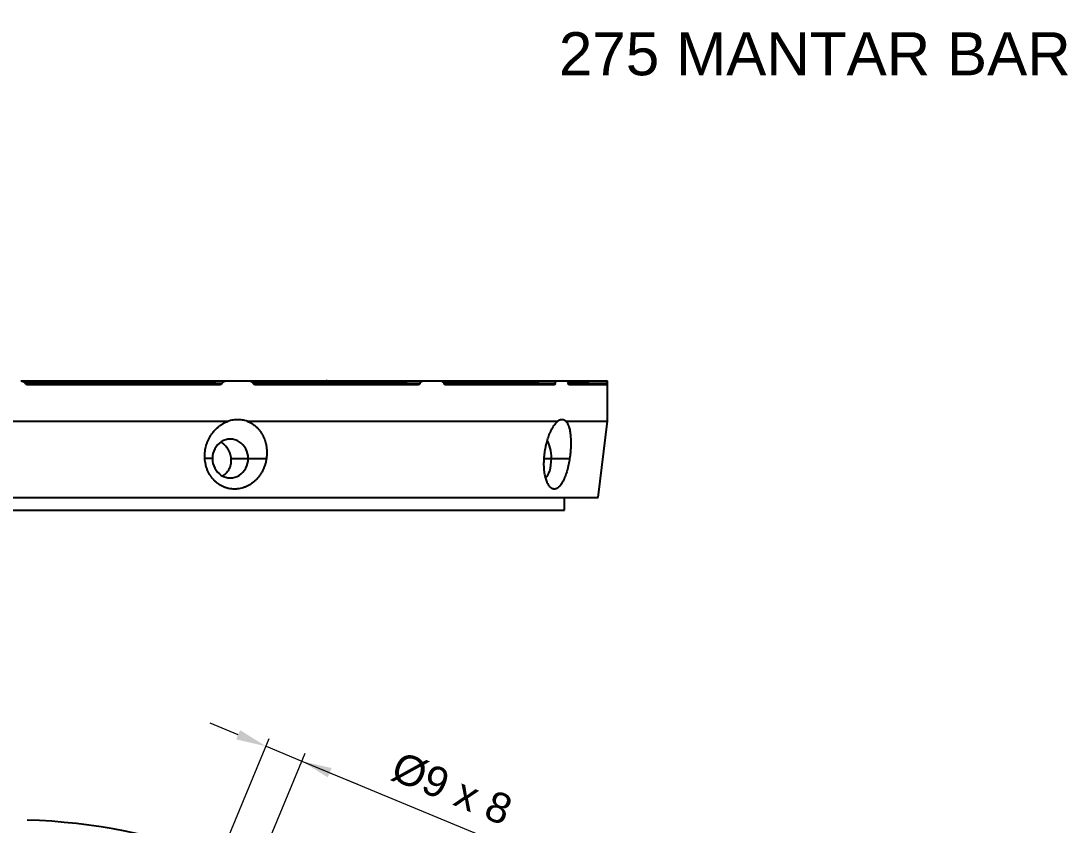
# Model space of a CAD drawing. Header units: millimetres. Extents: x 18 to 755, y 19 to 576.
# Drawn here: x 165.6 to 407.9, y 389.3 to 575.8 of the extents above; entities that cross this region are included whole.
import ezdxf

# ---------------------------------------------------------------- set-up
doc = ezdxf.new("R2010")
doc.units = ezdxf.units.MM
doc.layers.add('1', color=7, linetype='Continuous', true_color=0xffffff)
doc.styles.add('Arial', font='Arial')
doc.dimstyles.get("Standard").update_dxf_attribs({"dimtxt": 0.18, "dimasz": 0.18, "dimexe": 0.18, "dimexo": 0.0625, "dimgap": 0.09, "dimtad": 0, "dimtih": 1, "dimtoh": 1, "dimdec": 4, "dimzin": 0, "dimdsep": 46, "dimtxsty": 'Standard', "dimcen": 0.09, "dimadec": 0, "dimazin": 0, "dimtfac": 1, "dimtdec": 4, "dimtofl": 0, "dimtmove": 0, "dimatfit": 3, "dimfxl": 1, "dimtolj": 1, "dimtzin": 0, "dimarcsym": 0})

# ---------------------------------------------------------------- blocks, each defined once
blk = doc.blocks.new('_U9')
at = {"layer": '1', "color": 18, "linetype": 'Continuous', "lineweight": 13}
for p, q in [((216, 410.24), (209.53, 412.92)), ((210.02, 377.52), (223.23, 409.41)), ((222.47, 407.57), (230.78, 404.12)), ((218.34, 374.08), (231.55, 405.97)), ((230.78, 404.12), (278.89, 384.19)), ((237.25, 401.44), (243.72, 398.76))]:
    blk.add_line(p, q, dxfattribs=at)
at = {"layer": '1', "color": 18}
for points in [[(215.56, 409.17), (216.45, 411.32), (222.47, 407.57)], [(237.7, 402.52), (236.8, 400.37), (230.78, 404.12)]]:
    blk.add_solid(points, dxfattribs=at)
at = {"layer": 'Defpoints', "color": 0}
for p in [(230.78, 404.12), (210.02, 377.52), (218.34, 374.08)]:
    blk.add_point(p, dxfattribs=at)
at = {"layer": '1', "color": 18, "lineweight": -3, "insert": (251.17, 407.62), "char_height": 7, "attachment_point": 1, "rotation": 337.5, "style": 'Arial'}
blk.add_mtext('\\A1; %%c9 \\fArial|b0|i0;\\C18;\\H7.00;\\fArial|b0|i0;x 8\\fArial|b0|i0;\\H7.00;\\C18;', dxfattribs=at)

msp = doc.modelspace()

# ---------------------------------------------------------------- linework, layer by layer
at = {"layer": '1', "color": 7, "lineweight": -3}
for p, q in [((165.6, 492.32), (201.66, 492.32)), ((166.16, 492.17), (203.09, 492.17)), ((201.66, 492.32), (208.21, 492.32)), ((207.38, 491.95), (203.14, 491.95)), ((213.23, 492.32), (218.56, 492.32)), ((218.56, 492.32), (236.42, 492.32)), ((219.09, 492.17), (239.91, 492.17)), ((236.42, 492.32), (249.35, 492.32)), ((248.7, 491.95), (240.34, 491.95)), ((258.94, 492.32), (263.02, 492.32)), ((263.02, 492.32), (277.3, 492.32)), ((263.41, 492.17), (264.97, 492.17)), ((276.92, 491.95), (265.72, 491.95)), ((290, 492.32), (292.21, 492.32)), ((301.68, 492.32), (301.71, 492.32)), ((301.71, 482.98), (301.71, 492.32)), ((207.08, 491.82), (166.48, 491.82)), ((167.08, 491.46), (211.85, 491.46)), ((207.08, 491.82), (207.08, 491.82)), ((248.46, 491.82), (219.47, 491.82)), ((219.91, 491.46), (257.86, 491.46)), ((248.46, 491.82), (248.46, 491.82)), ((276.79, 491.82), (263.74, 491.82)), ((264.04, 491.46), (289.4, 491.46)), ((276.79, 491.82), (276.79, 491.82)), ((292.74, 491.46), (301.64, 491.46)), ((162.71, 482.98), (213.7, 482.98)), ((218.09, 482.98), (290.2, 482.98)), ((292.02, 482.98), (301.71, 482.98)), ((299.57, 465.32), (301.71, 482.98)), ((210.02, 474.32), (208.27, 474.32)), ((214.32, 474.32), (218.34, 474.32)), ((218.34, 474.32), (222.57, 474.32)), ((287, 474.32), (288.69, 474.32)), ((288.69, 474.32), (292.92, 474.32)), ((162.71, 465.32), (299.57, 465.32)), ((291.71, 462.32), (291.71, 465.32)), ((162.71, 462.32), (291.71, 462.32))]:
    msp.add_line(p, q, dxfattribs=at)
msp.add_arc((162.71, 251.54), 139, 69.2992, 88.2008, dxfattribs=at)
for centre, ratio, start_param, end_param in [((214.18, 474.32), 0.92388, 4.712389, 7.853982), ((286.97, 474.32), 0.382683, 4.712389, 5.847977), ((214.18, 474.32), 0.92388, 1.570796, 4.712389), ((286.97, 474.32), 0.382683, 3.352521, 4.712389)]:
    msp.add_ellipse(centre, major_axis=(0, 4.5), ratio=ratio, start_param=start_param, end_param=end_param, dxfattribs=at)
for points, knots in [([(165.6, 492.32), (165.65, 492.32), (165.71, 492.32), (165.81, 492.3), (165.87, 492.29), (165.95, 492.27), (165.97, 492.26), (166.03, 492.24), (166.05, 492.23), (166.13, 492.2), (166.23, 492.15), (166.32, 492.09), (166.37, 492.05), (166.38, 492.04), (166.4, 492.02), (166.44, 492), (166.47, 491.97), (166.52, 491.91), (166.56, 491.87), (166.61, 491.8), (166.62, 491.78), (166.66, 491.73), (166.67, 491.71), (166.68, 491.69)], [0, 0, 0, 0, 0.125, 0.125, 0.25, 0.25, 0.3125, 0.3125, 0.375, 0.375, 0.5, 0.625, 0.625, 0.65625, 0.65625, 0.6875, 0.75, 0.75, 0.875, 0.875, 0.9375, 0.9375, 1, 1, 1, 1]), ([(203.09, 492.17), (202.94, 492.18), (202.8, 492.19), (202.59, 492.21), (202.52, 492.22), (202.38, 492.23), (202.31, 492.24), (202.17, 492.25), (202.11, 492.26), (201.98, 492.27), (201.92, 492.28), (201.83, 492.29), (201.8, 492.29), (201.74, 492.3), (201.72, 492.3), (201.68, 492.3), (201.67, 492.31), (201.65, 492.31), (201.64, 492.31), (201.63, 492.31), (201.62, 492.31), (201.62, 492.32), (201.62, 492.32), (201.62, 492.32), (201.62, 492.32), (201.62, 492.32), (201.62, 492.32), (201.62, 492.32), (201.62, 492.32), (201.62, 492.32), (201.63, 492.32), (201.63, 492.32), (201.63, 492.32), (201.64, 492.32), (201.64, 492.32), (201.64, 492.32), (201.64, 492.32), (201.65, 492.32), (201.65, 492.32), (201.66, 492.32)], [0, 0, 0, 0, 0.25, 0.25, 0.375, 0.375, 0.5, 0.5, 0.625, 0.625, 0.75, 0.75, 0.8125, 0.8125, 0.875, 0.875, 0.90625, 0.90625, 0.9375, 0.9375, 0.953125, 0.953125, 0.96875, 0.96875, 0.976562, 0.976562, 0.984375, 0.984375, 0.988281, 0.988281, 0.992188, 0.992188, 0.994141, 0.994141, 0.996094, 0.996094, 0.998047, 0.998047, 1, 1, 1, 1]), ([(202.93, 491.82), (202.95, 491.82), (202.97, 491.82), (202.99, 491.83), (203, 491.83), (203.01, 491.83), (203.03, 491.83), (203.04, 491.84), (203.05, 491.84), (203.06, 491.85), (203.08, 491.86), (203.08, 491.86), (203.1, 491.87), (203.11, 491.88), (203.12, 491.9), (203.12, 491.9), (203.14, 491.92), (203.14, 491.94), (203.14, 491.95)], [0, 0, 0, 0, 0.125, 0.125, 0.1875, 0.1875, 0.25, 0.3125, 0.3125, 0.375, 0.375, 0.5, 0.5, 0.625, 0.625, 0.75, 0.75, 1, 1, 1, 1]), ([(203.14, 491.95), (203.15, 491.99), (203.15, 492.01), (203.16, 492.06), (203.16, 492.09), (203.16, 492.12), (203.15, 492.14), (203.14, 492.15), (203.14, 492.15), (203.13, 492.16), (203.12, 492.16), (203.11, 492.17), (203.1, 492.17), (203.09, 492.17)], [0, 0, 0, 0, 0.25, 0.25, 0.5, 0.5, 0.75, 0.75, 0.8125, 0.8125, 0.875, 0.875, 1, 1, 1, 1]), ([(207.38, 491.95), (207.37, 491.94), (207.36, 491.93), (207.34, 491.91), (207.33, 491.91), (207.29, 491.88), (207.27, 491.87), (207.23, 491.85), (207.22, 491.84), (207.19, 491.84), (207.18, 491.83), (207.13, 491.82), (207.11, 491.82), (207.08, 491.82)], [0, 0, 0, 0, 0.125, 0.125, 0.25, 0.25, 0.5, 0.5, 0.625, 0.625, 0.75, 0.75, 1, 1, 1, 1]), ([(207.38, 491.95), (207.43, 492.01), (207.49, 492.06), (207.62, 492.15), (207.69, 492.19), (207.83, 492.26), (207.91, 492.28), (208.06, 492.31), (208.13, 492.32), (208.21, 492.32)], [0, 0, 0, 0, 0.25, 0.25, 0.5, 0.5, 0.75, 0.75, 1, 1, 1, 1]), ([(212.21, 491.69), (212.07, 491.69), (211.78, 491.71), (211.35, 491.73), (210.93, 491.76), (210.53, 491.78), (210.14, 491.8), (209.75, 491.82), (209.38, 491.84), (209.02, 491.86), (208.67, 491.88), (208.33, 491.9), (208, 491.92), (207.69, 491.94), (207.48, 491.95), (207.38, 491.95)], [0, 0, 0, 0, 0.090926, 0.179519, 0.265778, 0.349702, 0.431293, 0.51055, 0.587473, 0.662063, 0.734318, 0.804239, 0.871827, 0.93708, 1, 1, 1, 1]), ([(212.21, 491.69), (212.24, 491.73), (212.29, 491.83), (212.36, 491.91), (212.41, 491.97), (212.43, 491.99), (212.47, 492.02), (212.49, 492.04), (212.55, 492.09), (212.64, 492.15), (212.73, 492.2), (212.79, 492.23), (212.8, 492.23), (212.83, 492.24), (212.86, 492.26), (212.9, 492.27), (212.97, 492.29), (213.02, 492.3), (213.1, 492.31), (213.12, 492.32), (213.18, 492.32), (213.2, 492.32), (213.23, 492.32)], [0, 0, 0, 0, 0.125, 0.25, 0.25, 0.3125, 0.3125, 0.375, 0.375, 0.5, 0.625, 0.625, 0.65625, 0.65625, 0.6875, 0.75, 0.75, 0.875, 0.875, 0.9375, 0.9375, 1, 1, 1, 1]), ([(218.56, 492.32), (218.61, 492.32), (218.66, 492.32), (218.76, 492.3), (218.81, 492.29), (218.88, 492.27), (218.9, 492.26), (218.95, 492.24), (218.98, 492.23), (219.05, 492.2), (219.13, 492.15), (219.22, 492.09), (219.27, 492.05), (219.28, 492.04), (219.3, 492.02), (219.33, 492), (219.35, 491.97), (219.41, 491.91), (219.44, 491.87), (219.48, 491.8), (219.5, 491.78), (219.53, 491.73), (219.54, 491.71), (219.55, 491.69)], [0, 0, 0, 0, 0.125, 0.125, 0.25, 0.25, 0.3125, 0.3125, 0.375, 0.375, 0.5, 0.625, 0.625, 0.65625, 0.65625, 0.6875, 0.75, 0.75, 0.875, 0.875, 0.9375, 0.9375, 1, 1, 1, 1]), ([(239.91, 492.17), (239.59, 492.18), (239.28, 492.19), (238.82, 492.21), (238.66, 492.22), (238.35, 492.23), (238.2, 492.24), (237.9, 492.25), (237.75, 492.26), (237.45, 492.27), (237.3, 492.28), (237.08, 492.29), (237.01, 492.29), (236.87, 492.3), (236.8, 492.3), (236.69, 492.3), (236.66, 492.31), (236.59, 492.31), (236.56, 492.31), (236.52, 492.31), (236.5, 492.31), (236.47, 492.32), (236.46, 492.32), (236.44, 492.32), (236.44, 492.32), (236.42, 492.32), (236.42, 492.32), (236.41, 492.32), (236.41, 492.32), (236.41, 492.32), (236.41, 492.32), (236.41, 492.32), (236.41, 492.32), (236.41, 492.32), (236.41, 492.32), (236.41, 492.32), (236.41, 492.32), (236.41, 492.32), (236.42, 492.32), (236.42, 492.32)], [0, 0, 0, 0, 0.25, 0.25, 0.375, 0.375, 0.5, 0.5, 0.625, 0.625, 0.75, 0.75, 0.8125, 0.8125, 0.875, 0.875, 0.90625, 0.90625, 0.9375, 0.9375, 0.953125, 0.953125, 0.96875, 0.96875, 0.976562, 0.976562, 0.984375, 0.984375, 0.988281, 0.988281, 0.992187, 0.992187, 0.994141, 0.994141, 0.996094, 0.996094, 0.998047, 0.998047, 1, 1, 1, 1]), ([(240.34, 491.95), (240.32, 491.99), (240.29, 492.01), (240.23, 492.06), (240.2, 492.09), (240.13, 492.12), (240.1, 492.14), (240.04, 492.15), (240.03, 492.15), (240.01, 492.16), (240, 492.16), (239.96, 492.17), (239.93, 492.17), (239.91, 492.17)], [0, 0, 0, 0, 0.25, 0.25, 0.5, 0.5, 0.75, 0.75, 0.8125, 0.8125, 0.875, 0.875, 1, 1, 1, 1]), ([(240.28, 491.82), (240.3, 491.82), (240.31, 491.82), (240.33, 491.83), (240.33, 491.83), (240.34, 491.83), (240.35, 491.83), (240.35, 491.84), (240.36, 491.84), (240.36, 491.85), (240.37, 491.86), (240.37, 491.86), (240.37, 491.87), (240.37, 491.88), (240.37, 491.9), (240.37, 491.9), (240.36, 491.92), (240.35, 491.94), (240.34, 491.95)], [0, 0, 0, 0, 0.125, 0.125, 0.1875, 0.1875, 0.25, 0.3125, 0.3125, 0.375, 0.375, 0.5, 0.5, 0.625, 0.625, 0.75, 0.75, 1, 1, 1, 1]), ([(248.7, 491.95), (248.69, 491.94), (248.68, 491.93), (248.66, 491.91), (248.66, 491.91), (248.63, 491.88), (248.61, 491.87), (248.58, 491.85), (248.57, 491.84), (248.55, 491.84), (248.54, 491.83), (248.5, 491.82), (248.48, 491.82), (248.46, 491.82)], [0, 0, 0, 0, 0.125, 0.125, 0.25, 0.25, 0.5, 0.5, 0.625, 0.625, 0.75, 0.75, 1, 1, 1, 1]), ([(248.7, 491.95), (248.74, 492.01), (248.79, 492.06), (248.89, 492.15), (248.94, 492.19), (249.05, 492.26), (249.11, 492.28), (249.23, 492.31), (249.29, 492.32), (249.35, 492.32)], [0, 0, 0, 0, 0.25, 0.25, 0.5, 0.5, 0.75, 0.75, 1, 1, 1, 1]), ([(258.15, 491.69), (257.86, 491.69), (257.3, 491.71), (256.46, 491.73), (255.65, 491.76), (254.85, 491.78), (254.08, 491.8), (253.33, 491.82), (252.61, 491.84), (251.9, 491.86), (251.22, 491.88), (250.56, 491.9), (249.92, 491.92), (249.3, 491.94), (248.9, 491.95), (248.7, 491.95)], [0, 0, 0, 0, 0.090926, 0.179519, 0.265778, 0.349702, 0.431293, 0.51055, 0.587473, 0.662063, 0.734318, 0.804239, 0.871827, 0.93708, 1, 1, 1, 1]), ([(258.15, 491.69), (258.17, 491.73), (258.21, 491.83), (258.27, 491.91), (258.31, 491.97), (258.32, 491.99), (258.35, 492.02), (258.37, 492.04), (258.41, 492.09), (258.48, 492.15), (258.55, 492.2), (258.6, 492.23), (258.61, 492.23), (258.63, 492.24), (258.65, 492.26), (258.68, 492.27), (258.74, 492.29), (258.78, 492.3), (258.84, 492.31), (258.86, 492.32), (258.9, 492.32), (258.92, 492.32), (258.94, 492.32)], [0, 0, 0, 0, 0.125, 0.25, 0.25, 0.3125, 0.3125, 0.375, 0.375, 0.5, 0.625, 0.625, 0.65625, 0.65625, 0.6875, 0.75, 0.75, 0.875, 0.875, 0.9375, 0.9375, 1, 1, 1, 1]), ([(263.02, 492.32), (263.06, 492.32), (263.09, 492.32), (263.17, 492.3), (263.21, 492.29), (263.26, 492.27), (263.28, 492.26), (263.32, 492.24), (263.33, 492.23), (263.39, 492.2), (263.45, 492.15), (263.52, 492.09), (263.55, 492.05), (263.56, 492.04), (263.58, 492.02), (263.6, 492), (263.62, 491.97), (263.66, 491.91), (263.68, 491.87), (263.72, 491.8), (263.73, 491.78), (263.75, 491.73), (263.76, 491.71), (263.77, 491.69)], [0, 0, 0, 0, 0.125, 0.125, 0.25, 0.25, 0.3125, 0.3125, 0.375, 0.375, 0.5, 0.625, 0.625, 0.65625, 0.65625, 0.6875, 0.75, 0.75, 0.875, 0.875, 0.9375, 0.9375, 1, 1, 1, 1]), ([(264.97, 492.17), (264.54, 492.18), (264.11, 492.19), (263.56, 492.21), (263.45, 492.21), (263.34, 492.22)], [0, 0, 0, 0, 0.794281, 0.794281, 1, 1, 1, 1]), ([(265.72, 491.95), (265.67, 491.99), (265.61, 492.01), (265.5, 492.06), (265.44, 492.09), (265.32, 492.12), (265.26, 492.14), (265.18, 492.15), (265.16, 492.15), (265.12, 492.16), (265.1, 492.16), (265.05, 492.17), (265.01, 492.17), (264.97, 492.17)], [0, 0, 0, 0, 0.25, 0.25, 0.5, 0.5, 0.75, 0.75, 0.8125, 0.8125, 0.875, 0.875, 1, 1, 1, 1]), ([(265.82, 491.82), (265.83, 491.82), (265.84, 491.82), (265.84, 491.83), (265.84, 491.83), (265.85, 491.83), (265.85, 491.83), (265.85, 491.84), (265.84, 491.84), (265.84, 491.85), (265.84, 491.86), (265.83, 491.86), (265.82, 491.87), (265.82, 491.88), (265.8, 491.9), (265.79, 491.9), (265.77, 491.92), (265.74, 491.94), (265.72, 491.95)], [0, 0, 0, 0, 0.125, 0.125, 0.1875, 0.1875, 0.25, 0.3125, 0.3125, 0.375, 0.375, 0.5, 0.5, 0.625, 0.625, 0.75, 0.75, 1, 1, 1, 1]), ([(276.92, 491.95), (276.92, 491.94), (276.92, 491.93), (276.91, 491.91), (276.9, 491.91), (276.88, 491.88), (276.87, 491.87), (276.86, 491.85), (276.85, 491.84), (276.84, 491.84), (276.83, 491.83), (276.81, 491.82), (276.8, 491.82), (276.79, 491.82)], [0, 0, 0, 0, 0.125, 0.125, 0.25, 0.25, 0.5, 0.5, 0.625, 0.625, 0.75, 0.75, 1, 1, 1, 1]), ([(276.92, 491.95), (276.95, 492.01), (276.98, 492.06), (277.03, 492.15), (277.06, 492.19), (277.13, 492.26), (277.16, 492.28), (277.23, 492.31), (277.26, 492.32), (277.3, 492.32)], [0, 0, 0, 0, 0.25, 0.25, 0.5, 0.5, 0.75, 0.75, 1, 1, 1, 1]), ([(289.56, 491.69), (289.17, 491.69), (288.42, 491.71), (287.3, 491.73), (286.21, 491.76), (285.15, 491.78), (284.12, 491.8), (283.12, 491.82), (282.15, 491.84), (281.21, 491.86), (280.29, 491.88), (279.41, 491.9), (278.55, 491.92), (277.73, 491.94), (277.19, 491.95), (276.92, 491.95)], [0, 0, 0, 0, 0.090926, 0.179519, 0.265778, 0.349702, 0.431293, 0.51055, 0.587473, 0.662063, 0.734318, 0.804239, 0.871827, 0.93708, 1, 1, 1, 1]), ([(289.56, 491.69), (289.57, 491.73), (289.59, 491.83), (289.62, 491.91), (289.65, 491.97), (289.65, 491.99), (289.67, 492.02), (289.68, 492.04), (289.71, 492.09), (289.74, 492.15), (289.78, 492.2), (289.81, 492.23), (289.81, 492.23), (289.82, 492.24), (289.84, 492.26), (289.86, 492.27), (289.89, 492.29), (289.91, 492.3), (289.94, 492.31), (289.95, 492.32), (289.98, 492.32), (289.99, 492.32), (290, 492.32)], [0, 0, 0, 0, 0.125, 0.25, 0.25, 0.3125, 0.3125, 0.375, 0.375, 0.5, 0.625, 0.625, 0.65625, 0.65625, 0.6875, 0.75, 0.75, 0.875, 0.875, 0.9375, 0.9375, 1, 1, 1, 1]), ([(292.21, 492.32), (292.23, 492.32), (292.25, 492.32), (292.29, 492.3), (292.31, 492.29), (292.33, 492.27), (292.34, 492.26), (292.36, 492.24), (292.37, 492.23), (292.4, 492.2), (292.43, 492.15), (292.47, 492.09), (292.49, 492.05), (292.49, 492.04), (292.5, 492.02), (292.51, 492), (292.52, 491.97), (292.54, 491.91), (292.55, 491.87), (292.57, 491.8), (292.58, 491.78), (292.59, 491.73), (292.59, 491.71), (292.6, 491.69)], [0, 0, 0, 0, 0.125, 0.125, 0.25, 0.25, 0.3125, 0.3125, 0.375, 0.375, 0.5, 0.625, 0.625, 0.65625, 0.65625, 0.6875, 0.75, 0.75, 0.875, 0.875, 0.9375, 0.9375, 1, 1, 1, 1]), ([(301.65, 491.69), (301.23, 491.69), (300.4, 491.71), (299.17, 491.73), (297.97, 491.76), (296.81, 491.78), (295.67, 491.8), (294.57, 491.82), (293.53, 491.84), (292.86, 491.85), (292.55, 491.86)], [0, 0, 0, 0, 0.138687, 0.273814, 0.405381, 0.533388, 0.657835, 0.778723, 0.896051, 1, 1, 1, 1]), ([(301.65, 491.69), (301.65, 491.73), (301.66, 491.83), (301.66, 491.91), (301.66, 491.97), (301.66, 491.99), (301.66, 492.02), (301.66, 492.04), (301.66, 492.09), (301.67, 492.15), (301.67, 492.2), (301.67, 492.23), (301.67, 492.23), (301.67, 492.24), (301.67, 492.26), (301.67, 492.27), (301.67, 492.29), (301.68, 492.3), (301.68, 492.31), (301.68, 492.32), (301.68, 492.32), (301.68, 492.32), (301.68, 492.32)], [0, 0, 0, 0, 0.125, 0.25, 0.25, 0.3125, 0.3125, 0.375, 0.375, 0.5, 0.625, 0.625, 0.65625, 0.65625, 0.6875, 0.75, 0.75, 0.875, 0.875, 0.9375, 0.9375, 1, 1, 1, 1]), ([(167.08, 491.46), (167.06, 491.46), (167.04, 491.46), (167, 491.46), (166.98, 491.47), (166.92, 491.48), (166.88, 491.5), (166.83, 491.53), (166.81, 491.54), (166.78, 491.56), (166.75, 491.59), (166.73, 491.62), (166.7, 491.65), (166.69, 491.67), (166.68, 491.69)], [0, 0, 0, 0, 0.125, 0.125, 0.25, 0.25, 0.5, 0.5, 0.625, 0.625, 0.75, 0.875, 0.875, 1, 1, 1, 1]), ([(211.85, 491.46), (211.56, 491.48), (211.27, 491.5), (209.69, 491.62), (208.38, 491.72), (207.08, 491.82)], [0, 0, 0, 0, 0.179648, 0.179648, 1, 1, 1, 1]), ([(212.21, 491.69), (212.19, 491.65), (212.17, 491.62), (212.13, 491.58), (212.12, 491.56), (212.09, 491.54), (212.06, 491.52), (212.03, 491.5), (212, 491.49), (211.99, 491.48), (211.97, 491.48), (211.96, 491.47), (211.94, 491.47), (211.92, 491.46), (211.88, 491.46), (211.86, 491.46), (211.85, 491.46)], [0, 0, 0, 0, 0.25, 0.25, 0.375, 0.375, 0.5, 0.625, 0.625, 0.6875, 0.6875, 0.75, 0.75, 0.875, 0.875, 1, 1, 1, 1]), ([(219.91, 491.46), (219.89, 491.46), (219.87, 491.46), (219.84, 491.46), (219.82, 491.47), (219.77, 491.48), (219.73, 491.5), (219.69, 491.53), (219.67, 491.54), (219.64, 491.56), (219.62, 491.59), (219.59, 491.62), (219.57, 491.65), (219.56, 491.67), (219.55, 491.69)], [0, 0, 0, 0, 0.125, 0.125, 0.25, 0.25, 0.5, 0.5, 0.625, 0.625, 0.75, 0.875, 0.875, 1, 1, 1, 1]), ([(257.86, 491.46), (257.3, 491.48), (256.74, 491.5), (253.6, 491.62), (251.03, 491.72), (248.46, 491.82)], [0, 0, 0, 0, 0.179648, 0.179648, 1, 1, 1, 1]), ([(258.15, 491.69), (258.14, 491.65), (258.12, 491.62), (258.09, 491.58), (258.08, 491.56), (258.05, 491.54), (258.03, 491.52), (258, 491.5), (257.98, 491.49), (257.98, 491.48), (257.96, 491.48), (257.96, 491.47), (257.94, 491.47), (257.92, 491.46), (257.89, 491.46), (257.88, 491.46), (257.86, 491.46)], [0, 0, 0, 0, 0.25, 0.25, 0.375, 0.375, 0.5, 0.625, 0.625, 0.6875, 0.6875, 0.75, 0.75, 0.875, 0.875, 1, 1, 1, 1]), ([(264.04, 491.46), (264.02, 491.46), (264.01, 491.46), (263.98, 491.46), (263.97, 491.47), (263.93, 491.48), (263.9, 491.5), (263.87, 491.53), (263.86, 491.54), (263.84, 491.56), (263.82, 491.59), (263.8, 491.62), (263.78, 491.65), (263.77, 491.67), (263.77, 491.69)], [0, 0, 0, 0, 0.125, 0.125, 0.25, 0.25, 0.5, 0.5, 0.625, 0.625, 0.75, 0.875, 0.875, 1, 1, 1, 1]), ([(289.4, 491.46), (288.64, 491.48), (287.89, 491.5), (283.68, 491.62), (280.24, 491.72), (276.79, 491.82)], [0, 0, 0, 0, 0.179648, 0.179648, 1, 1, 1, 1]), ([(289.56, 491.69), (289.55, 491.65), (289.54, 491.62), (289.52, 491.58), (289.52, 491.56), (289.5, 491.54), (289.49, 491.52), (289.48, 491.5), (289.46, 491.49), (289.46, 491.48), (289.45, 491.48), (289.45, 491.47), (289.44, 491.47), (289.43, 491.46), (289.41, 491.46), (289.4, 491.46), (289.4, 491.46)], [0, 0, 0, 0, 0.25, 0.25, 0.375, 0.375, 0.5, 0.625, 0.625, 0.6875, 0.6875, 0.75, 0.75, 0.875, 0.875, 1, 1, 1, 1]), ([(292.74, 491.46), (292.73, 491.46), (292.72, 491.46), (292.71, 491.46), (292.7, 491.47), (292.68, 491.48), (292.67, 491.5), (292.65, 491.53), (292.64, 491.54), (292.63, 491.56), (292.62, 491.59), (292.61, 491.62), (292.61, 491.65), (292.6, 491.67), (292.6, 491.69)], [0, 0, 0, 0, 0.125, 0.125, 0.25, 0.25, 0.5, 0.5, 0.625, 0.625, 0.75, 0.875, 0.875, 1, 1, 1, 1]), ([(301.64, 491.46), (300.81, 491.48), (299.98, 491.5), (296.96, 491.58), (294.78, 491.64), (292.6, 491.69)], [0, 0, 0, 0, 0.275924, 0.275924, 1, 1, 1, 1]), ([(301.65, 491.69), (301.65, 491.65), (301.65, 491.62), (301.65, 491.58), (301.65, 491.56), (301.65, 491.54), (301.65, 491.52), (301.65, 491.5), (301.65, 491.49), (301.65, 491.48), (301.65, 491.48), (301.65, 491.47), (301.65, 491.47), (301.64, 491.46), (301.64, 491.46), (301.64, 491.46), (301.64, 491.46)], [0, 0, 0, 0, 0.25, 0.25, 0.375, 0.375, 0.5, 0.625, 0.625, 0.6875, 0.6875, 0.75, 0.75, 0.875, 0.875, 1, 1, 1, 1]), ([(208.27, 474.32), (208.26, 474.55), (208.25, 474.78), (208.26, 475.24), (208.29, 475.69), (208.35, 476.15), (208.43, 476.6), (208.47, 476.83), (208.54, 477.11), (208.56, 477.17), (208.59, 477.28), (208.64, 477.44), (208.69, 477.61), (208.8, 477.94), (208.96, 478.37), (209.16, 478.78), (209.37, 479.19), (209.48, 479.39), (209.63, 479.64), (209.67, 479.69), (209.73, 479.79), (209.76, 479.83), (209.86, 479.98), (209.92, 480.07), (210.13, 480.35), (210.41, 480.71), (210.72, 481.04), (211.04, 481.35), (211.21, 481.51), (211.43, 481.69), (211.48, 481.72), (211.56, 481.8), (211.61, 481.83), (211.74, 481.93), (211.84, 482), (212.11, 482.19), (212.49, 482.43), (212.88, 482.64), (213.28, 482.82), (213.49, 482.91), (213.7, 482.98)], [0, 0, 0, 0, 0.0625, 0.0625, 0.125, 0.1875, 0.1875, 0.25, 0.25, 0.265625, 0.265625, 0.28125, 0.3125, 0.3125, 0.375, 0.4375, 0.4375, 0.5, 0.5, 0.515625, 0.515625, 0.53125, 0.53125, 0.5625, 0.5625, 0.625, 0.6875, 0.6875, 0.75, 0.75, 0.765625, 0.765625, 0.78125, 0.78125, 0.8125, 0.8125, 0.875, 0.9375, 0.9375, 1, 1, 1, 1]), ([(218.09, 482.98), (217.92, 483.04), (217.56, 483.14), (217.01, 483.24), (216.46, 483.31), (216.09, 483.32), (215.86, 483.32), (215.82, 483.32), (215.72, 483.32), (215.68, 483.32), (215.53, 483.31), (215.44, 483.31), (215.16, 483.28), (214.79, 483.24), (214.24, 483.14), (213.88, 483.04), (213.7, 482.98)], [0, 0, 0, 0, 0.125, 0.25, 0.375, 0.5, 0.5, 0.53125, 0.53125, 0.5625, 0.5625, 0.625, 0.625, 0.75, 0.875, 1, 1, 1, 1]), ([(218.09, 482.98), (218.29, 482.91), (218.49, 482.82), (218.86, 482.64), (219.23, 482.43), (219.58, 482.2), (219.83, 482), (219.95, 481.9), (220.07, 481.8), (220.15, 481.73), (220.19, 481.69), (220.39, 481.51), (220.54, 481.36), (220.82, 481.04), (221.09, 480.71), (221.34, 480.35), (221.51, 480.07), (221.56, 479.98), (221.64, 479.83), (221.67, 479.78), (221.72, 479.69), (221.75, 479.64), (221.87, 479.39), (221.96, 479.19), (222.13, 478.78), (222.28, 478.37), (222.39, 477.93), (222.47, 477.61), (222.49, 477.49), (222.52, 477.33), (222.53, 477.27), (222.55, 477.16), (222.56, 477.1), (222.6, 476.82), (222.63, 476.6), (222.66, 476.15), (222.68, 475.69), (222.66, 475.24), (222.63, 474.78), (222.6, 474.55), (222.57, 474.32)], [0, 0, 0, 0, 0.0625, 0.0625, 0.125, 0.1875, 0.1875, 0.21875, 0.234375, 0.234375, 0.25, 0.25, 0.3125, 0.3125, 0.375, 0.4375, 0.4375, 0.46875, 0.46875, 0.484375, 0.484375, 0.5, 0.5, 0.5625, 0.5625, 0.625, 0.6875, 0.6875, 0.71875, 0.71875, 0.734375, 0.734375, 0.75, 0.75, 0.8125, 0.8125, 0.875, 0.9375, 0.9375, 1, 1, 1, 1]), ([(287, 474.32), (287.02, 474.55), (287.03, 474.78), (287.08, 475.24), (287.13, 475.69), (287.2, 476.15), (287.28, 476.6), (287.32, 476.83), (287.38, 477.11), (287.39, 477.17), (287.41, 477.28), (287.45, 477.44), (287.49, 477.61), (287.57, 477.94), (287.68, 478.37), (287.81, 478.78), (287.94, 479.19), (288.01, 479.39), (288.11, 479.64), (288.12, 479.69), (288.16, 479.79), (288.18, 479.83), (288.24, 479.98), (288.28, 480.07), (288.39, 480.35), (288.55, 480.71), (288.72, 481.04), (288.89, 481.35), (288.98, 481.51), (289.1, 481.69), (289.12, 481.72), (289.16, 481.8), (289.19, 481.83), (289.26, 481.93), (289.3, 482), (289.44, 482.19), (289.63, 482.43), (289.82, 482.64), (290.01, 482.82), (290.1, 482.91), (290.2, 482.98)], [0, 0, 0, 0, 0.0625, 0.0625, 0.125, 0.1875, 0.1875, 0.25, 0.25, 0.265625, 0.265625, 0.28125, 0.3125, 0.3125, 0.375, 0.4375, 0.4375, 0.5, 0.5, 0.515625, 0.515625, 0.53125, 0.53125, 0.5625, 0.5625, 0.625, 0.6875, 0.6875, 0.75, 0.75, 0.765625, 0.765625, 0.78125, 0.78125, 0.8125, 0.8125, 0.875, 0.9375, 0.9375, 1, 1, 1, 1]), ([(292.02, 482.98), (291.95, 483.04), (291.81, 483.14), (291.59, 483.24), (291.36, 483.31), (291.21, 483.32), (291.11, 483.32), (291.09, 483.32), (291.05, 483.32), (291.04, 483.32), (290.98, 483.31), (290.94, 483.31), (290.82, 483.28), (290.67, 483.24), (290.43, 483.14), (290.28, 483.04), (290.2, 482.98)], [0, 0, 0, 0, 0.125, 0.25, 0.375, 0.5, 0.5, 0.53125, 0.53125, 0.5625, 0.5625, 0.625, 0.625, 0.75, 0.875, 1, 1, 1, 1]), ([(292.02, 482.98), (292.09, 482.91), (292.16, 482.82), (292.3, 482.64), (292.42, 482.43), (292.53, 482.2), (292.61, 482), (292.65, 481.9), (292.69, 481.8), (292.71, 481.73), (292.73, 481.69), (292.78, 481.51), (292.83, 481.36), (292.91, 481.04), (292.98, 480.71), (293.03, 480.35), (293.07, 480.07), (293.09, 479.98), (293.1, 479.83), (293.11, 479.78), (293.12, 479.69), (293.12, 479.64), (293.14, 479.39), (293.16, 479.19), (293.18, 478.78), (293.2, 478.37), (293.2, 477.93), (293.2, 477.61), (293.2, 477.49), (293.19, 477.33), (293.19, 477.27), (293.19, 477.16), (293.18, 477.1), (293.17, 476.82), (293.16, 476.6), (293.13, 476.15), (293.09, 475.69), (293.04, 475.24), (292.99, 474.78), (292.96, 474.55), (292.92, 474.32)], [0, 0, 0, 0, 0.0625, 0.0625, 0.125, 0.1875, 0.1875, 0.21875, 0.234375, 0.234375, 0.25, 0.25, 0.3125, 0.3125, 0.375, 0.4375, 0.4375, 0.46875, 0.46875, 0.484375, 0.484375, 0.5, 0.5, 0.5625, 0.5625, 0.625, 0.6875, 0.6875, 0.71875, 0.71875, 0.734375, 0.734375, 0.75, 0.75, 0.8125, 0.8125, 0.875, 0.9375, 0.9375, 1, 1, 1, 1]), ([(212.04, 478.15), (212.06, 478.14), (212.09, 478.12), (212.2, 478.05), (212.29, 477.99), (212.41, 477.89), (212.45, 477.86), (212.54, 477.79), (212.58, 477.75), (212.78, 477.58), (212.93, 477.42), (213.21, 477.1), (213.34, 476.93), (213.48, 476.72), (213.5, 476.7), (213.53, 476.65), (213.54, 476.63), (213.58, 476.56), (213.67, 476.42), (213.74, 476.28), (213.89, 475.99), (213.97, 475.79), (214.08, 475.48), (214.11, 475.38), (214.16, 475.22), (214.17, 475.17), (214.2, 475.06), (214.21, 475.01), (214.27, 474.75), (214.3, 474.53), (214.32, 474.32)], [0, 0, 0, 0, 0.019264, 0.019264, 0.089317, 0.089317, 0.124343, 0.124343, 0.15937, 0.15937, 0.299475, 0.299475, 0.43958, 0.43958, 0.457093, 0.457093, 0.474606, 0.474606, 0.509632, 0.579685, 0.579685, 0.71979, 0.71979, 0.789842, 0.789842, 0.824869, 0.824869, 0.859895, 0.859895, 1, 1, 1, 1]), ([(222.57, 474.32), (222.53, 474.08), (222.49, 473.85), (222.38, 473.38), (222.25, 472.92), (222.09, 472.47), (221.96, 472.14), (221.91, 472.03), (221.84, 471.86), (221.82, 471.81), (221.76, 471.7), (221.74, 471.64), (221.6, 471.38), (221.37, 470.96), (221.12, 470.56), (220.84, 470.18), (220.7, 470), (220.47, 469.73), (220.39, 469.64), (220.27, 469.51), (220.23, 469.47), (220.14, 469.39), (220.1, 469.34), (219.89, 469.14), (219.55, 468.83), (219.18, 468.55), (218.8, 468.3), (218.61, 468.18), (218.31, 468.01), (218.2, 467.96), (218.05, 467.89), (218, 467.86), (217.89, 467.81), (217.84, 467.79), (217.58, 467.68), (217.16, 467.52), (216.73, 467.41), (216.29, 467.32), (216.07, 467.29), (215.79, 467.26), (215.74, 467.25), (215.63, 467.24), (215.46, 467.23), (215.29, 467.23), (214.96, 467.23), (214.52, 467.25), (214.08, 467.32), (213.76, 467.38), (213.65, 467.41), (213.49, 467.45), (213.44, 467.47), (213.33, 467.5), (213.28, 467.51), (213.01, 467.6), (212.8, 467.68), (212.4, 467.85), (212, 468.05), (211.62, 468.29), (211.39, 468.45), (211.35, 468.48), (211.26, 468.55), (211.21, 468.58), (211.08, 468.68), (210.99, 468.76), (210.73, 468.98), (210.41, 469.29), (210.11, 469.63), (209.9, 469.89), (209.79, 470.03), (209.69, 470.17), (209.63, 470.26), (209.59, 470.31), (209.44, 470.55), (209.32, 470.75), (209.1, 471.16), (208.9, 471.58), (208.74, 472.01), (208.63, 472.34), (208.6, 472.46), (208.55, 472.63), (208.54, 472.68), (208.51, 472.8), (208.49, 472.86), (208.43, 473.14), (208.34, 473.61), (208.29, 474.08), (208.27, 474.32)], [0, 0, 0, 0, 0.03125, 0.03125, 0.0625, 0.09375, 0.09375, 0.109375, 0.109375, 0.117187, 0.117187, 0.125, 0.125, 0.15625, 0.1875, 0.1875, 0.21875, 0.21875, 0.234375, 0.234375, 0.242187, 0.242187, 0.25, 0.25, 0.28125, 0.3125, 0.3125, 0.34375, 0.34375, 0.359375, 0.359375, 0.367187, 0.367187, 0.375, 0.375, 0.40625, 0.4375, 0.4375, 0.46875, 0.46875, 0.476562, 0.476562, 0.484375, 0.5, 0.5, 0.53125, 0.5625, 0.5625, 0.578125, 0.578125, 0.585937, 0.585937, 0.59375, 0.59375, 0.625, 0.625, 0.65625, 0.6875, 0.6875, 0.695312, 0.695312, 0.703125, 0.703125, 0.71875, 0.71875, 0.75, 0.78125, 0.78125, 0.796875, 0.804687, 0.804687, 0.8125, 0.8125, 0.84375, 0.84375, 0.875, 0.90625, 0.90625, 0.921875, 0.921875, 0.929687, 0.929687, 0.9375, 0.9375, 0.96875, 1, 1, 1, 1]), ([(214.32, 474.32), (214.34, 474.13), (214.34, 473.95), (214.33, 473.58), (214.32, 473.4), (214.28, 473.14), (214.27, 473.05), (214.24, 472.92), (214.23, 472.87), (214.21, 472.78), (214.2, 472.74), (214.15, 472.52), (214.09, 472.36), (213.96, 472.03), (213.89, 471.87), (213.76, 471.65), (213.72, 471.57), (213.65, 471.46), (213.63, 471.43), (213.58, 471.36), (213.55, 471.32), (213.42, 471.15), (213.32, 471.02), (213.08, 470.78), (212.95, 470.67), (212.79, 470.54), (212.75, 470.51), (212.68, 470.46), (212.65, 470.44), (212.55, 470.37), (212.49, 470.33), (212.42, 470.29)], [0, 0, 0, 0, 0.111713, 0.111713, 0.223426, 0.223426, 0.279283, 0.279283, 0.307211, 0.307211, 0.335139, 0.335139, 0.446852, 0.446852, 0.558566, 0.558566, 0.614422, 0.614422, 0.64235, 0.64235, 0.670279, 0.670279, 0.781992, 0.781992, 0.893705, 0.893705, 0.921633, 0.921633, 0.949561, 0.949561, 1, 1, 1, 1]), ([(292.92, 474.32), (292.89, 474.08), (292.85, 473.85), (292.76, 473.38), (292.67, 472.92), (292.57, 472.47), (292.49, 472.14), (292.46, 472.03), (292.42, 471.86), (292.41, 471.81), (292.38, 471.7), (292.36, 471.64), (292.29, 471.38), (292.16, 470.96), (291.96, 470.37), (291.82, 470), (291.7, 469.73), (291.67, 469.64), (291.61, 469.51), (291.59, 469.47), (291.55, 469.39), (291.53, 469.34), (291.43, 469.14), (291.27, 468.83), (291.1, 468.55), (290.93, 468.3), (290.84, 468.18), (290.71, 468.01), (290.66, 467.96), (290.59, 467.89), (290.57, 467.86), (290.53, 467.81), (290.5, 467.79), (290.39, 467.68), (290.21, 467.52), (290.02, 467.41), (289.84, 467.32), (289.74, 467.29), (289.63, 467.26), (289.6, 467.25), (289.56, 467.24), (289.49, 467.23), (289.42, 467.23), (289.28, 467.23), (289.1, 467.25), (288.92, 467.32), (288.79, 467.38), (288.75, 467.41), (288.68, 467.45), (288.66, 467.47), (288.62, 467.5), (288.6, 467.51), (288.49, 467.6), (288.41, 467.68), (288.25, 467.85), (288.1, 468.05), (287.95, 468.29), (287.87, 468.45), (287.85, 468.48), (287.82, 468.55), (287.8, 468.58), (287.75, 468.68), (287.72, 468.76), (287.63, 468.98), (287.51, 469.29), (287.41, 469.63), (287.34, 469.89), (287.3, 470.03), (287.27, 470.17), (287.25, 470.26), (287.24, 470.31), (287.19, 470.55), (287.15, 470.75), (287.09, 471.16), (287.04, 471.58), (287.01, 472.01), (286.99, 472.34), (286.98, 472.46), (286.98, 472.63), (286.97, 472.68), (286.97, 472.8), (286.97, 472.86), (286.96, 473.14), (286.97, 473.61), (286.99, 474.08), (287, 474.32)], [0, 0, 0, 0, 0.03125, 0.03125, 0.0625, 0.09375, 0.09375, 0.109375, 0.109375, 0.117187, 0.117187, 0.125, 0.125, 0.15625, 0.1875, 0.21875, 0.21875, 0.234375, 0.234375, 0.242187, 0.242187, 0.25, 0.25, 0.28125, 0.3125, 0.3125, 0.34375, 0.34375, 0.359375, 0.359375, 0.367187, 0.367187, 0.375, 0.375, 0.40625, 0.4375, 0.4375, 0.46875, 0.46875, 0.476562, 0.476562, 0.484375, 0.5, 0.5, 0.53125, 0.5625, 0.5625, 0.578125, 0.578125, 0.585937, 0.585937, 0.59375, 0.59375, 0.625, 0.625, 0.65625, 0.6875, 0.6875, 0.695312, 0.695312, 0.703125, 0.703125, 0.71875, 0.71875, 0.75, 0.78125, 0.78125, 0.796875, 0.804687, 0.804687, 0.8125, 0.8125, 0.84375, 0.84375, 0.875, 0.90625, 0.90625, 0.921875, 0.921875, 0.929687, 0.929687, 0.9375, 0.9375, 0.96875, 1, 1, 1, 1])]:
    msp.add_open_spline(points, degree=3, knots=knots, dxfattribs=at)
for points in [[(208.21, 492.32), (209.91, 492.32), (211.58, 492.32), (213.23, 492.32)], [(249.35, 492.32), (252.57, 492.32), (255.76, 492.32), (258.94, 492.32)], [(277.3, 492.32), (281.54, 492.32), (285.77, 492.32), (290, 492.32)], [(292.21, 492.32), (295.36, 492.32), (298.52, 492.32), (301.68, 492.32)], [(166.67, 491.7), (166.81, 491.62), (166.94, 491.54), (167.08, 491.46)]]:
    msp.add_open_spline(points, degree=3, dxfattribs=at)

# ---------------------------------------------------------------- texts
at = {"layer": '1', "color": 7, "lineweight": -3, "insert": (290.42, 560.13), "char_height": 10, "attachment_point": 7, "line_spacing_factor": 1.047437, "style": 'Arial'}
msp.add_mtext('\\fArial|b0|i0;\\W1.0000;275 MANTAR BARİYER DUBA BAŞLIĞI', dxfattribs=at)

# ---------------------------------------------------------------- dimensions: what is measured, and where the dimension line sits
at = {"layer": '1', "color": 7, "lineweight": -3}
dim = msp.add_linear_dim(base=(230.78, 404.12), p1=(210.02, 377.52), p2=(218.34, 374.08), angle=337.5, text=' <> \\fArial|b0|i0;\\C18;\\H7.00;\\fArial|b0|i0;x 8\\fArial|b0|i0;\\H7.00;\\C18;', dimstyle='Standard', override={"dimtxt": 7, "dimasz": 7, "dimexe": 2, "dimexo": 0, "dimgap": 3.5, "dimtad": 1, "dimtih": 0, "dimtoh": 0, "dimdec": 1, "dimlfac": 1, "dimzin": 8, "dimdsep": 44, "dimlunit": 2, "dimpost": '%%c<>', "dimtxsty": 'Arial', "dimsah": 1, "dimse1": 0, "dimse2": 0, "dimsd1": 0, "dimsd2": 0, "dimclrd": 18, "dimclre": 18, "dimclrt": 18, "dimtol": 0, "dimtm": -0.1, "dimtfac": 1, "dimtdec": 2, "dimtofl": 1, "dimtmove": 0, "dimtzin": 8, "dimlwd": 13, "dimlwe": 13}, dxfattribs=at)
dim.commit()
dim.dimension.update_dxf_attribs({"geometry": '_U9', "text_midpoint": (261.31, 391.48), "dimtype": 160})

doc.saveas('drawing.dxf')
